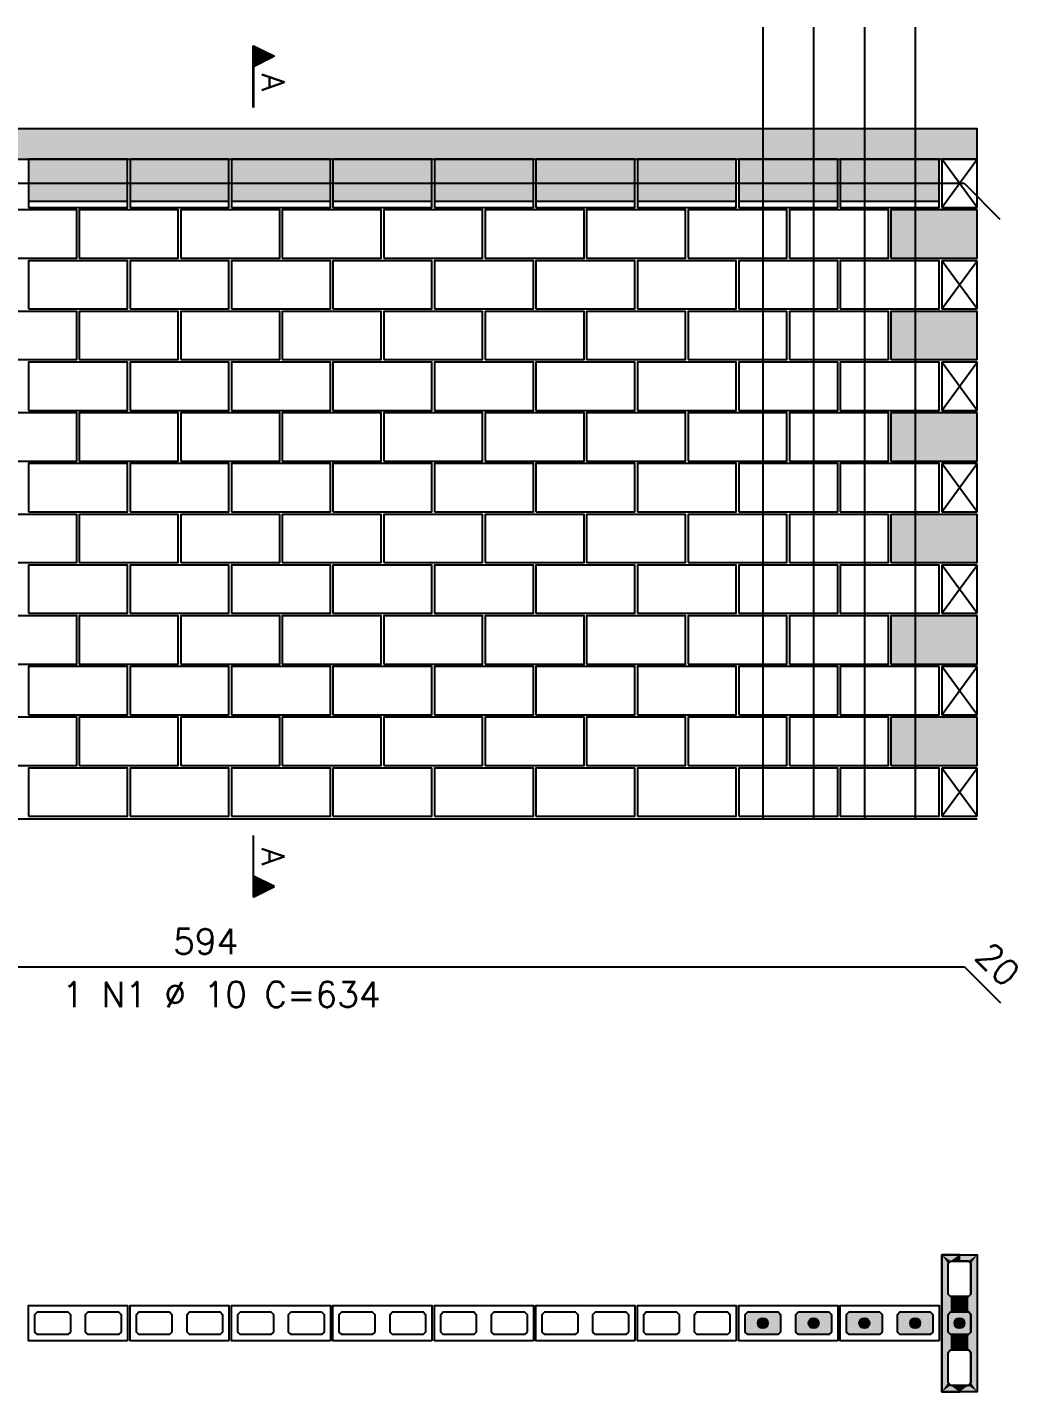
# Model space of a CAD drawing. Extents: x -1.9 to 86, y -1.6 to 61.
# Drawn here: x 13.29 to 21.09, y 18.52 to 29.28 of the extents above; entities that cross this region are included whole.
import ezdxf

# ---------------------------------------------------------------- set-up
doc = ezdxf.new("R2010")
doc.units = 0
doc.header["$MEASUREMENT"] = 0
for name, color, linetype in [('PENA_01', 1, 'CONTINUOUS'), ('PENA_02', 2, 'CONTINUOUS'), ('PENA_03', 3, 'CONTINUOUS'), ('PENA_05', 5, 'CONTINUOUS'), ('PENA_09', 254, 'CONTINUOUS'), ('PENA_11', 252, 'CONTINUOUS'), ('PENA_19', 240, 'CONTINUOUS'), ('PENA_21', 100, 'CONTINUOUS')]:
    doc.layers.add(name, color=color, linetype=linetype)
doc.styles.get("Standard").update_dxf_attribs({"font": 'ROMANS.SHX'})

msp = doc.modelspace()

# ---------------------------------------------------------------- linework, layer by layer
at = {"layer": 'PENA_01', "linetype": 'Continuous'}
for p, q in [((13.303, 27.908), (14.083, 27.908)), ((14.103, 27.908), (14.883, 27.908)), ((14.903, 27.908), (15.683, 27.908)), ((15.703, 27.908), (16.483, 27.908)), ((16.503, 27.908), (17.283, 27.908)), ((17.303, 27.908), (18.083, 27.908)), ((18.103, 27.908), (18.883, 27.908)), ((18.903, 27.908), (19.683, 27.908)), ((19.703, 27.908), (20.483, 27.908))]:
    msp.add_line(p, q, dxfattribs=at)
for points in [[(20.573, 19.271), (20.553, 19.291), (20.553, 19.531), (20.573, 19.551), (20.713, 19.551), (20.733, 19.531), (20.733, 19.291), (20.713, 19.271), (20.573, 19.271)], [(13.633, 18.991), (13.613, 18.971), (13.373, 18.971), (13.353, 18.991), (13.353, 19.131), (13.373, 19.151), (13.613, 19.151), (13.633, 19.131), (13.633, 18.991)], [(14.033, 18.991), (14.013, 18.971), (13.773, 18.971), (13.753, 18.991), (13.753, 19.131), (13.773, 19.151), (14.013, 19.151), (14.033, 19.131), (14.033, 18.991)], [(14.433, 18.991), (14.413, 18.971), (14.173, 18.971), (14.153, 18.991), (14.153, 19.131), (14.173, 19.151), (14.413, 19.151), (14.433, 19.131), (14.433, 18.991)], [(14.833, 18.991), (14.813, 18.971), (14.573, 18.971), (14.553, 18.991), (14.553, 19.131), (14.573, 19.151), (14.813, 19.151), (14.833, 19.131), (14.833, 18.991)], [(15.233, 18.991), (15.213, 18.971), (14.973, 18.971), (14.953, 18.991), (14.953, 19.131), (14.973, 19.151), (15.213, 19.151), (15.233, 19.131), (15.233, 18.991)], [(15.633, 18.991), (15.613, 18.971), (15.373, 18.971), (15.353, 18.991), (15.353, 19.131), (15.373, 19.151), (15.613, 19.151), (15.633, 19.131), (15.633, 18.991)], [(16.033, 18.991), (16.013, 18.971), (15.773, 18.971), (15.753, 18.991), (15.753, 19.131), (15.773, 19.151), (16.013, 19.151), (16.033, 19.131), (16.033, 18.991)], [(16.433, 18.991), (16.413, 18.971), (16.173, 18.971), (16.153, 18.991), (16.153, 19.131), (16.173, 19.151), (16.413, 19.151), (16.433, 19.131), (16.433, 18.991)], [(16.833, 18.991), (16.813, 18.971), (16.573, 18.971), (16.553, 18.991), (16.553, 19.131), (16.573, 19.151), (16.813, 19.151), (16.833, 19.131), (16.833, 18.991)], [(17.233, 18.991), (17.213, 18.971), (16.973, 18.971), (16.953, 18.991), (16.953, 19.131), (16.973, 19.151), (17.213, 19.151), (17.233, 19.131), (17.233, 18.991)], [(17.633, 18.991), (17.613, 18.971), (17.373, 18.971), (17.353, 18.991), (17.353, 19.131), (17.373, 19.151), (17.613, 19.151), (17.633, 19.131), (17.633, 18.991)], [(18.033, 18.991), (18.013, 18.971), (17.773, 18.971), (17.753, 18.991), (17.753, 19.131), (17.773, 19.151), (18.013, 19.151), (18.033, 19.131), (18.033, 18.991)], [(18.433, 18.991), (18.413, 18.971), (18.173, 18.971), (18.153, 18.991), (18.153, 19.131), (18.173, 19.151), (18.413, 19.151), (18.433, 19.131), (18.433, 18.991)], [(18.833, 18.991), (18.813, 18.971), (18.573, 18.971), (18.553, 18.991), (18.553, 19.131), (18.573, 19.151), (18.813, 19.151), (18.833, 19.131), (18.833, 18.991)], [(19.233, 18.991), (19.213, 18.971), (18.973, 18.971), (18.953, 18.991), (18.953, 19.131), (18.973, 19.151), (19.213, 19.151), (19.233, 19.131), (19.233, 18.991)], [(19.633, 18.991), (19.613, 18.971), (19.373, 18.971), (19.353, 18.991), (19.353, 19.131), (19.373, 19.151), (19.613, 19.151), (19.633, 19.131), (19.633, 18.991)], [(20.033, 18.991), (20.013, 18.971), (19.773, 18.971), (19.753, 18.991), (19.753, 19.131), (19.773, 19.151), (20.013, 19.151), (20.033, 19.131), (20.033, 18.991)], [(20.433, 18.991), (20.413, 18.971), (20.173, 18.971), (20.153, 18.991), (20.153, 19.131), (20.173, 19.151), (20.413, 19.151), (20.433, 19.131), (20.433, 18.991)], [(20.573, 18.971), (20.553, 18.991), (20.553, 19.131), (20.573, 19.151), (20.713, 19.151), (20.733, 19.131), (20.733, 18.991), (20.713, 18.971), (20.573, 18.971)], [(20.573, 18.571), (20.553, 18.591), (20.553, 18.831), (20.573, 18.851), (20.713, 18.851), (20.733, 18.831), (20.733, 18.591), (20.713, 18.571), (20.573, 18.571)]]:
    msp.add_lwpolyline(points, dxfattribs=at)
at = {"layer": 'PENA_02', "linetype": 'Continuous'}
for p, q in [((20.783, 28.238), (20.503, 28.238)), ((20.503, 28.238), (20.503, 27.858)), ((20.783, 27.858), (20.783, 28.238)), ((20.503, 27.858), (20.783, 27.858)), ((20.783, 27.438), (20.503, 27.438)), ((20.503, 27.438), (20.503, 27.058)), ((20.783, 27.058), (20.783, 27.438)), ((20.503, 27.058), (20.783, 27.058)), ((20.783, 26.638), (20.503, 26.638)), ((20.503, 26.638), (20.503, 26.258)), ((20.783, 26.258), (20.783, 26.638)), ((20.503, 26.258), (20.783, 26.258)), ((20.783, 25.838), (20.503, 25.838)), ((20.503, 25.838), (20.503, 25.458)), ((20.783, 25.458), (20.783, 25.838)), ((20.503, 25.458), (20.783, 25.458)), ((20.783, 25.038), (20.503, 25.038)), ((20.503, 25.038), (20.503, 24.658)), ((20.783, 24.658), (20.783, 25.038)), ((20.503, 24.658), (20.783, 24.658)), ((20.783, 24.238), (20.503, 24.238)), ((20.503, 24.238), (20.503, 23.858)), ((20.783, 23.858), (20.783, 24.238)), ((20.503, 23.858), (20.783, 23.858)), ((20.783, 23.438), (20.503, 23.438)), ((20.503, 23.438), (20.503, 23.058)), ((20.783, 23.058), (20.783, 23.438)), ((8.703, 23.038), (20.783, 23.038)), ((20.503, 23.058), (20.783, 23.058)), ((20.503, 18.521), (20.503, 19.601)), ((20.503, 19.601), (20.783, 19.601)), ((20.783, 19.601), (20.783, 18.521)), ((20.783, 18.521), (20.503, 18.521))]:
    msp.add_line(p, q, dxfattribs=at)
for points in [[(8.703, 28.238), (20.783, 28.238), (20.783, 28.478), (8.703, 28.478), (8.703, 28.238)], [(13.303, 27.858), (14.083, 27.858), (14.083, 28.238), (13.303, 28.238), (13.303, 27.858)], [(14.103, 27.858), (14.883, 27.858), (14.883, 28.238), (14.103, 28.238), (14.103, 27.858)], [(14.903, 27.858), (15.683, 27.858), (15.683, 28.238), (14.903, 28.238), (14.903, 27.858)], [(15.703, 27.858), (16.483, 27.858), (16.483, 28.238), (15.703, 28.238), (15.703, 27.858)], [(16.503, 27.858), (17.283, 27.858), (17.283, 28.238), (16.503, 28.238), (16.503, 27.858)], [(17.303, 27.858), (18.083, 27.858), (18.083, 28.238), (17.303, 28.238), (17.303, 27.858)], [(18.103, 27.858), (18.883, 27.858), (18.883, 28.238), (18.103, 28.238), (18.103, 27.858)], [(18.903, 27.858), (19.683, 27.858), (19.683, 28.238), (18.903, 28.238), (18.903, 27.858)], [(19.703, 27.858), (20.483, 27.858), (20.483, 28.238), (19.703, 28.238), (19.703, 27.858)], [(12.903, 27.458), (13.683, 27.458), (13.683, 27.838), (12.903, 27.838), (12.903, 27.458)], [(13.703, 27.458), (14.483, 27.458), (14.483, 27.838), (13.703, 27.838), (13.703, 27.458)], [(14.503, 27.458), (15.283, 27.458), (15.283, 27.838), (14.503, 27.838), (14.503, 27.458)], [(15.303, 27.458), (16.083, 27.458), (16.083, 27.838), (15.303, 27.838), (15.303, 27.458)], [(16.103, 27.458), (16.883, 27.458), (16.883, 27.838), (16.103, 27.838), (16.103, 27.458)], [(16.903, 27.458), (17.683, 27.458), (17.683, 27.838), (16.903, 27.838), (16.903, 27.458)], [(17.703, 27.458), (18.483, 27.458), (18.483, 27.838), (17.703, 27.838), (17.703, 27.458)], [(18.503, 27.458), (19.283, 27.458), (19.283, 27.838), (18.503, 27.838), (18.503, 27.458)], [(19.303, 27.458), (20.083, 27.458), (20.083, 27.838), (19.303, 27.838), (19.303, 27.458)], [(20.103, 27.458), (20.783, 27.458), (20.783, 27.838), (20.103, 27.838), (20.103, 27.458)], [(13.303, 27.058), (14.083, 27.058), (14.083, 27.438), (13.303, 27.438), (13.303, 27.058)], [(14.103, 27.058), (14.883, 27.058), (14.883, 27.438), (14.103, 27.438), (14.103, 27.058)], [(14.903, 27.058), (15.683, 27.058), (15.683, 27.438), (14.903, 27.438), (14.903, 27.058)], [(15.703, 27.058), (16.483, 27.058), (16.483, 27.438), (15.703, 27.438), (15.703, 27.058)], [(16.503, 27.058), (17.283, 27.058), (17.283, 27.438), (16.503, 27.438), (16.503, 27.058)], [(17.303, 27.058), (18.083, 27.058), (18.083, 27.438), (17.303, 27.438), (17.303, 27.058)], [(18.103, 27.058), (18.883, 27.058), (18.883, 27.438), (18.103, 27.438), (18.103, 27.058)], [(18.903, 27.058), (19.683, 27.058), (19.683, 27.438), (18.903, 27.438), (18.903, 27.058)], [(19.703, 27.058), (20.483, 27.058), (20.483, 27.438), (19.703, 27.438), (19.703, 27.058)], [(12.903, 26.658), (13.683, 26.658), (13.683, 27.038), (12.903, 27.038), (12.903, 26.658)], [(13.703, 26.658), (14.483, 26.658), (14.483, 27.038), (13.703, 27.038), (13.703, 26.658)], [(14.503, 26.658), (15.283, 26.658), (15.283, 27.038), (14.503, 27.038), (14.503, 26.658)], [(15.303, 26.658), (16.083, 26.658), (16.083, 27.038), (15.303, 27.038), (15.303, 26.658)], [(16.103, 26.658), (16.883, 26.658), (16.883, 27.038), (16.103, 27.038), (16.103, 26.658)], [(16.903, 26.658), (17.683, 26.658), (17.683, 27.038), (16.903, 27.038), (16.903, 26.658)], [(17.703, 26.658), (18.483, 26.658), (18.483, 27.038), (17.703, 27.038), (17.703, 26.658)], [(18.503, 26.658), (19.283, 26.658), (19.283, 27.038), (18.503, 27.038), (18.503, 26.658)], [(19.303, 26.658), (20.083, 26.658), (20.083, 27.038), (19.303, 27.038), (19.303, 26.658)], [(20.103, 26.658), (20.783, 26.658), (20.783, 27.038), (20.103, 27.038), (20.103, 26.658)], [(13.303, 26.258), (14.083, 26.258), (14.083, 26.638), (13.303, 26.638), (13.303, 26.258)], [(14.103, 26.258), (14.883, 26.258), (14.883, 26.638), (14.103, 26.638), (14.103, 26.258)], [(14.903, 26.258), (15.683, 26.258), (15.683, 26.638), (14.903, 26.638), (14.903, 26.258)], [(15.703, 26.258), (16.483, 26.258), (16.483, 26.638), (15.703, 26.638), (15.703, 26.258)], [(16.503, 26.258), (17.283, 26.258), (17.283, 26.638), (16.503, 26.638), (16.503, 26.258)], [(17.303, 26.258), (18.083, 26.258), (18.083, 26.638), (17.303, 26.638), (17.303, 26.258)], [(18.103, 26.258), (18.883, 26.258), (18.883, 26.638), (18.103, 26.638), (18.103, 26.258)], [(18.903, 26.258), (19.683, 26.258), (19.683, 26.638), (18.903, 26.638), (18.903, 26.258)], [(19.703, 26.258), (20.483, 26.258), (20.483, 26.638), (19.703, 26.638), (19.703, 26.258)], [(12.903, 25.858), (13.683, 25.858), (13.683, 26.238), (12.903, 26.238), (12.903, 25.858)], [(13.703, 25.858), (14.483, 25.858), (14.483, 26.238), (13.703, 26.238), (13.703, 25.858)], [(14.503, 25.858), (15.283, 25.858), (15.283, 26.238), (14.503, 26.238), (14.503, 25.858)], [(15.303, 25.858), (16.083, 25.858), (16.083, 26.238), (15.303, 26.238), (15.303, 25.858)], [(16.103, 25.858), (16.883, 25.858), (16.883, 26.238), (16.103, 26.238), (16.103, 25.858)], [(16.903, 25.858), (17.683, 25.858), (17.683, 26.238), (16.903, 26.238), (16.903, 25.858)], [(17.703, 25.858), (18.483, 25.858), (18.483, 26.238), (17.703, 26.238), (17.703, 25.858)], [(18.503, 25.858), (19.283, 25.858), (19.283, 26.238), (18.503, 26.238), (18.503, 25.858)], [(19.303, 25.858), (20.083, 25.858), (20.083, 26.238), (19.303, 26.238), (19.303, 25.858)], [(20.103, 25.858), (20.783, 25.858), (20.783, 26.238), (20.103, 26.238), (20.103, 25.858)], [(13.303, 25.458), (14.083, 25.458), (14.083, 25.838), (13.303, 25.838), (13.303, 25.458)], [(14.103, 25.458), (14.883, 25.458), (14.883, 25.838), (14.103, 25.838), (14.103, 25.458)], [(14.903, 25.458), (15.683, 25.458), (15.683, 25.838), (14.903, 25.838), (14.903, 25.458)], [(15.703, 25.458), (16.483, 25.458), (16.483, 25.838), (15.703, 25.838), (15.703, 25.458)], [(16.503, 25.458), (17.283, 25.458), (17.283, 25.838), (16.503, 25.838), (16.503, 25.458)], [(17.303, 25.458), (18.083, 25.458), (18.083, 25.838), (17.303, 25.838), (17.303, 25.458)], [(18.103, 25.458), (18.883, 25.458), (18.883, 25.838), (18.103, 25.838), (18.103, 25.458)], [(18.903, 25.458), (19.683, 25.458), (19.683, 25.838), (18.903, 25.838), (18.903, 25.458)], [(19.703, 25.458), (20.483, 25.458), (20.483, 25.838), (19.703, 25.838), (19.703, 25.458)], [(12.903, 25.058), (13.683, 25.058), (13.683, 25.438), (12.903, 25.438), (12.903, 25.058)], [(13.703, 25.058), (14.483, 25.058), (14.483, 25.438), (13.703, 25.438), (13.703, 25.058)], [(14.503, 25.058), (15.283, 25.058), (15.283, 25.438), (14.503, 25.438), (14.503, 25.058)], [(15.303, 25.058), (16.083, 25.058), (16.083, 25.438), (15.303, 25.438), (15.303, 25.058)], [(16.103, 25.058), (16.883, 25.058), (16.883, 25.438), (16.103, 25.438), (16.103, 25.058)], [(16.903, 25.058), (17.683, 25.058), (17.683, 25.438), (16.903, 25.438), (16.903, 25.058)], [(17.703, 25.058), (18.483, 25.058), (18.483, 25.438), (17.703, 25.438), (17.703, 25.058)], [(18.503, 25.058), (19.283, 25.058), (19.283, 25.438), (18.503, 25.438), (18.503, 25.058)], [(19.303, 25.058), (20.083, 25.058), (20.083, 25.438), (19.303, 25.438), (19.303, 25.058)], [(20.103, 25.058), (20.783, 25.058), (20.783, 25.438), (20.103, 25.438), (20.103, 25.058)], [(13.303, 24.658), (14.083, 24.658), (14.083, 25.038), (13.303, 25.038), (13.303, 24.658)], [(14.103, 24.658), (14.883, 24.658), (14.883, 25.038), (14.103, 25.038), (14.103, 24.658)], [(14.903, 24.658), (15.683, 24.658), (15.683, 25.038), (14.903, 25.038), (14.903, 24.658)], [(15.703, 24.658), (16.483, 24.658), (16.483, 25.038), (15.703, 25.038), (15.703, 24.658)], [(16.503, 24.658), (17.283, 24.658), (17.283, 25.038), (16.503, 25.038), (16.503, 24.658)], [(17.303, 24.658), (18.083, 24.658), (18.083, 25.038), (17.303, 25.038), (17.303, 24.658)], [(18.103, 24.658), (18.883, 24.658), (18.883, 25.038), (18.103, 25.038), (18.103, 24.658)], [(18.903, 24.658), (19.683, 24.658), (19.683, 25.038), (18.903, 25.038), (18.903, 24.658)], [(19.703, 24.658), (20.483, 24.658), (20.483, 25.038), (19.703, 25.038), (19.703, 24.658)], [(12.903, 24.258), (13.683, 24.258), (13.683, 24.638), (12.903, 24.638), (12.903, 24.258)], [(13.703, 24.258), (14.483, 24.258), (14.483, 24.638), (13.703, 24.638), (13.703, 24.258)], [(14.503, 24.258), (15.283, 24.258), (15.283, 24.638), (14.503, 24.638), (14.503, 24.258)], [(15.303, 24.258), (16.083, 24.258), (16.083, 24.638), (15.303, 24.638), (15.303, 24.258)], [(16.103, 24.258), (16.883, 24.258), (16.883, 24.638), (16.103, 24.638), (16.103, 24.258)], [(16.903, 24.258), (17.683, 24.258), (17.683, 24.638), (16.903, 24.638), (16.903, 24.258)], [(17.703, 24.258), (18.483, 24.258), (18.483, 24.638), (17.703, 24.638), (17.703, 24.258)], [(18.503, 24.258), (19.283, 24.258), (19.283, 24.638), (18.503, 24.638), (18.503, 24.258)], [(19.303, 24.258), (20.083, 24.258), (20.083, 24.638), (19.303, 24.638), (19.303, 24.258)], [(20.103, 24.258), (20.783, 24.258), (20.783, 24.638), (20.103, 24.638), (20.103, 24.258)], [(13.303, 23.858), (14.083, 23.858), (14.083, 24.238), (13.303, 24.238), (13.303, 23.858)], [(14.103, 23.858), (14.883, 23.858), (14.883, 24.238), (14.103, 24.238), (14.103, 23.858)], [(14.903, 23.858), (15.683, 23.858), (15.683, 24.238), (14.903, 24.238), (14.903, 23.858)], [(15.703, 23.858), (16.483, 23.858), (16.483, 24.238), (15.703, 24.238), (15.703, 23.858)], [(16.503, 23.858), (17.283, 23.858), (17.283, 24.238), (16.503, 24.238), (16.503, 23.858)], [(17.303, 23.858), (18.083, 23.858), (18.083, 24.238), (17.303, 24.238), (17.303, 23.858)], [(18.103, 23.858), (18.883, 23.858), (18.883, 24.238), (18.103, 24.238), (18.103, 23.858)], [(18.903, 23.858), (19.683, 23.858), (19.683, 24.238), (18.903, 24.238), (18.903, 23.858)], [(19.703, 23.858), (20.483, 23.858), (20.483, 24.238), (19.703, 24.238), (19.703, 23.858)], [(12.903, 23.458), (13.683, 23.458), (13.683, 23.838), (12.903, 23.838), (12.903, 23.458)], [(13.703, 23.458), (14.483, 23.458), (14.483, 23.838), (13.703, 23.838), (13.703, 23.458)], [(14.503, 23.458), (15.283, 23.458), (15.283, 23.838), (14.503, 23.838), (14.503, 23.458)], [(15.303, 23.458), (16.083, 23.458), (16.083, 23.838), (15.303, 23.838), (15.303, 23.458)], [(16.103, 23.458), (16.883, 23.458), (16.883, 23.838), (16.103, 23.838), (16.103, 23.458)], [(16.903, 23.458), (17.683, 23.458), (17.683, 23.838), (16.903, 23.838), (16.903, 23.458)], [(17.703, 23.458), (18.483, 23.458), (18.483, 23.838), (17.703, 23.838), (17.703, 23.458)], [(18.503, 23.458), (19.283, 23.458), (19.283, 23.838), (18.503, 23.838), (18.503, 23.458)], [(19.303, 23.458), (20.083, 23.458), (20.083, 23.838), (19.303, 23.838), (19.303, 23.458)], [(20.103, 23.458), (20.783, 23.458), (20.783, 23.838), (20.103, 23.838), (20.103, 23.458)], [(13.303, 23.058), (14.083, 23.058), (14.083, 23.438), (13.303, 23.438), (13.303, 23.058)], [(14.103, 23.058), (14.883, 23.058), (14.883, 23.438), (14.103, 23.438), (14.103, 23.058)], [(14.903, 23.058), (15.683, 23.058), (15.683, 23.438), (14.903, 23.438), (14.903, 23.058)], [(15.703, 23.058), (16.483, 23.058), (16.483, 23.438), (15.703, 23.438), (15.703, 23.058)], [(16.503, 23.058), (17.283, 23.058), (17.283, 23.438), (16.503, 23.438), (16.503, 23.058)], [(17.303, 23.058), (18.083, 23.058), (18.083, 23.438), (17.303, 23.438), (17.303, 23.058)], [(18.103, 23.058), (18.883, 23.058), (18.883, 23.438), (18.103, 23.438), (18.103, 23.058)], [(18.903, 23.058), (19.683, 23.058), (19.683, 23.438), (18.903, 23.438), (18.903, 23.058)], [(19.703, 23.058), (20.483, 23.058), (20.483, 23.438), (19.703, 23.438), (19.703, 23.058)], [(14.083, 18.921), (13.303, 18.921), (13.303, 19.201), (14.083, 19.201), (14.083, 18.921)], [(14.883, 18.921), (14.103, 18.921), (14.103, 19.201), (14.883, 19.201), (14.883, 18.921)], [(15.683, 18.921), (14.903, 18.921), (14.903, 19.201), (15.683, 19.201), (15.683, 18.921)], [(16.483, 18.921), (15.703, 18.921), (15.703, 19.201), (16.483, 19.201), (16.483, 18.921)], [(17.283, 18.921), (16.503, 18.921), (16.503, 19.201), (17.283, 19.201), (17.283, 18.921)], [(18.083, 18.921), (17.303, 18.921), (17.303, 19.201), (18.083, 19.201), (18.083, 18.921)], [(18.883, 18.921), (18.103, 18.921), (18.103, 19.201), (18.883, 19.201), (18.883, 18.921)], [(19.683, 18.921), (18.903, 18.921), (18.903, 19.201), (19.683, 19.201), (19.683, 18.921)], [(20.483, 18.921), (19.703, 18.921), (19.703, 19.201), (20.483, 19.201), (20.483, 18.921)]]:
    msp.add_lwpolyline(points, dxfattribs=at)
at = {"layer": 'PENA_03', "linetype": 'Continuous'}
for p, q in [((15.075, 28.646), (15.075, 29.133)), ((15.075, 29.133), (15.241, 29.05)), ((15.076, 29.132), (15.076, 28.968)), ((15.076, 29.132), (15.239, 29.05)), ((15.239, 29.05), (15.076, 28.968)), ((15.241, 29.05), (15.076, 28.967)), ((15.088, 29.126), (15.088, 28.973)), ((15.1, 29.12), (15.1, 28.979)), ((15.113, 29.113), (15.113, 28.986)), ((15.126, 29.107), (15.126, 28.992)), ((15.139, 29.101), (15.139, 28.999)), ((15.151, 29.094), (15.151, 29.005)), ((15.164, 29.088), (15.164, 29.011)), ((15.177, 29.082), (15.177, 29.018)), ((15.19, 29.075), (15.19, 29.024)), ((15.203, 29.069), (15.203, 29.031)), ((15.215, 29.062), (15.215, 29.037)), ((15.228, 29.056), (15.228, 29.043)), ((15.076, 28.967), (15.076, 28.646)), ((20.503, 27.858), (20.783, 28.238)), ((20.783, 27.858), (20.503, 28.238)), ((20.503, 27.058), (20.783, 27.438)), ((20.783, 27.058), (20.503, 27.438)), ((20.503, 26.258), (20.783, 26.638)), ((20.783, 26.258), (20.503, 26.638)), ((20.503, 25.458), (20.783, 25.838)), ((20.783, 25.458), (20.503, 25.838)), ((20.503, 24.658), (20.783, 25.038)), ((20.783, 24.658), (20.503, 25.038)), ((20.503, 23.858), (20.783, 24.238)), ((20.783, 23.858), (20.503, 24.238)), ((20.503, 23.058), (20.783, 23.438)), ((20.783, 23.058), (20.503, 23.438)), ((15.075, 22.907), (15.075, 22.42)), ((15.076, 22.586), (15.076, 22.907)), ((15.075, 22.42), (15.241, 22.503)), ((15.241, 22.503), (15.076, 22.586)), ((15.076, 22.422), (15.076, 22.585)), ((15.239, 22.503), (15.076, 22.585)), ((15.076, 22.422), (15.239, 22.503)), ((15.088, 22.427), (15.088, 22.58)), ((15.1, 22.433), (15.1, 22.574)), ((15.113, 22.44), (15.113, 22.567)), ((15.126, 22.446), (15.126, 22.561)), ((15.139, 22.452), (15.139, 22.554)), ((15.151, 22.459), (15.151, 22.548)), ((15.164, 22.465), (15.164, 22.542)), ((15.177, 22.472), (15.177, 22.535)), ((15.19, 22.478), (15.19, 22.529)), ((15.203, 22.484), (15.203, 22.523)), ((15.215, 22.491), (15.215, 22.516)), ((15.228, 22.497), (15.228, 22.51))]:
    msp.add_line(p, q, dxfattribs=at)
for points in [[(19.233, 18.991), (19.213, 18.971), (18.973, 18.971), (18.953, 18.991), (18.953, 19.131), (18.973, 19.151), (19.213, 19.151), (19.233, 19.131), (19.233, 18.991)], [(19.633, 18.991), (19.613, 18.971), (19.373, 18.971), (19.353, 18.991), (19.353, 19.131), (19.373, 19.151), (19.613, 19.151), (19.633, 19.131), (19.633, 18.991)], [(20.033, 18.991), (20.013, 18.971), (19.773, 18.971), (19.753, 18.991), (19.753, 19.131), (19.773, 19.151), (20.013, 19.151), (20.033, 19.131), (20.033, 18.991)], [(20.433, 18.991), (20.413, 18.971), (20.173, 18.971), (20.153, 18.991), (20.153, 19.131), (20.173, 19.151), (20.413, 19.151), (20.433, 19.131), (20.433, 18.991)], [(20.553, 19.131), (20.573, 19.151), (20.713, 19.151), (20.733, 19.131), (20.733, 18.991), (20.713, 18.971), (20.573, 18.971), (20.553, 18.991), (20.553, 19.131)]]:
    msp.add_lwpolyline(points, dxfattribs=at)
for centre in [(19.093, 19.061), (19.493, 19.061), (19.893, 19.061), (20.293, 19.061), (20.643, 19.061)]:
    msp.add_circle(centre, 0.04, dxfattribs=at)
for points in [[(19.133, 19.061), (19.073, 19.096), (19.055, 19.075)], [(19.133, 19.061), (19.055, 19.075), (19.055, 19.047)], [(19.133, 19.061), (19.055, 19.047), (19.073, 19.026)], [(19.133, 19.061), (19.1, 19.101), (19.073, 19.096)], [(19.133, 19.061), (19.073, 19.026), (19.1, 19.022)], [(19.133, 19.061), (19.123, 19.087), (19.1, 19.101)], [(19.133, 19.061), (19.1, 19.022), (19.123, 19.035)], [(19.133, 19.061), (19.123, 19.035), (19.133, 19.061)], [(19.533, 19.061), (19.473, 19.096), (19.455, 19.075)], [(19.533, 19.061), (19.455, 19.075), (19.455, 19.047)], [(19.533, 19.061), (19.455, 19.047), (19.473, 19.026)], [(19.533, 19.061), (19.5, 19.101), (19.473, 19.096)], [(19.533, 19.061), (19.473, 19.026), (19.5, 19.022)], [(19.533, 19.061), (19.523, 19.087), (19.5, 19.101)], [(19.533, 19.061), (19.5, 19.022), (19.523, 19.035)], [(19.533, 19.061), (19.523, 19.035), (19.533, 19.061)], [(19.933, 19.061), (19.873, 19.096), (19.855, 19.075)], [(19.933, 19.061), (19.855, 19.075), (19.855, 19.047)], [(19.933, 19.061), (19.855, 19.047), (19.873, 19.026)], [(19.933, 19.061), (19.9, 19.101), (19.873, 19.096)], [(19.933, 19.061), (19.873, 19.026), (19.9, 19.022)], [(19.933, 19.061), (19.923, 19.087), (19.9, 19.101)], [(19.933, 19.061), (19.9, 19.022), (19.923, 19.035)], [(19.933, 19.061), (19.923, 19.035), (19.933, 19.061)], [(20.333, 19.061), (20.273, 19.096), (20.255, 19.075)], [(20.333, 19.061), (20.255, 19.075), (20.255, 19.047)], [(20.333, 19.061), (20.255, 19.047), (20.273, 19.026)], [(20.333, 19.061), (20.3, 19.101), (20.273, 19.096)], [(20.333, 19.061), (20.273, 19.026), (20.3, 19.022)], [(20.333, 19.061), (20.323, 19.087), (20.3, 19.101)], [(20.333, 19.061), (20.3, 19.022), (20.323, 19.035)], [(20.333, 19.061), (20.323, 19.035), (20.333, 19.061)], [(20.683, 19.061), (20.623, 19.096), (20.605, 19.075)], [(20.683, 19.061), (20.605, 19.075), (20.605, 19.047)], [(20.683, 19.061), (20.605, 19.047), (20.623, 19.026)], [(20.683, 19.061), (20.65, 19.101), (20.623, 19.096)], [(20.683, 19.061), (20.623, 19.026), (20.65, 19.022)], [(20.683, 19.061), (20.673, 19.087), (20.65, 19.101)], [(20.683, 19.061), (20.65, 19.022), (20.673, 19.035)], [(20.683, 19.061), (20.673, 19.035), (20.683, 19.061)]]:
    msp.add_solid(points, dxfattribs=at)
at = {"layer": 'PENA_05', "linetype": 'Continuous'}
for p, q in [((8.799, 28.048), (20.679, 28.048)), ((20.679, 28.048), (20.962, 27.765)), ((8.803, 21.871), (20.683, 21.871)), ((20.683, 21.871), (20.966, 21.588))]:
    msp.add_line(p, q, dxfattribs=at)
for points in [[(19.093, 29.278), (19.093, 23.038)], [(19.493, 29.278), (19.493, 23.038)], [(19.893, 29.278), (19.893, 23.038)], [(20.293, 29.278), (20.293, 23.038)]]:
    msp.add_lwpolyline(points, dxfattribs=at)
at = {"layer": 'PENA_09', "linetype": 'Continuous'}
for points in [[(13.303, 27.908), (14.083, 27.908), (14.083, 28.238), (13.303, 28.238), (13.303, 27.908)], [(14.103, 27.908), (14.883, 27.908), (14.883, 28.238), (14.103, 28.238), (14.103, 27.908)], [(14.903, 27.908), (15.683, 27.908), (15.683, 28.238), (14.903, 28.238), (14.903, 27.908)], [(15.703, 27.908), (16.483, 27.908), (16.483, 28.238), (15.703, 28.238), (15.703, 27.908)], [(16.503, 27.908), (17.283, 27.908), (17.283, 28.238), (16.503, 28.238), (16.503, 27.908)], [(17.303, 27.908), (18.083, 27.908), (18.083, 28.238), (17.303, 28.238), (17.303, 27.908)], [(18.103, 27.908), (18.883, 27.908), (18.883, 28.238), (18.103, 28.238), (18.103, 27.908)], [(18.903, 27.908), (19.683, 27.908), (19.683, 28.238), (18.903, 28.238), (18.903, 27.908)], [(19.703, 27.908), (20.483, 27.908), (20.483, 28.238), (19.703, 28.238), (19.703, 27.908)]]:
    msp.add_lwpolyline(points, dxfattribs=at)
for points in [[(13.303, 27.908), (14.083, 27.908), (14.083, 28.238)], [(13.303, 27.908), (14.083, 28.238), (13.303, 28.238)], [(13.303, 27.908), (13.303, 28.238), (13.303, 27.908)], [(14.103, 27.908), (14.883, 27.908), (14.883, 28.238)], [(14.103, 27.908), (14.883, 28.238), (14.103, 28.238)], [(14.103, 27.908), (14.103, 28.238), (14.103, 27.908)], [(14.903, 27.908), (15.683, 27.908), (15.683, 28.238)], [(14.903, 27.908), (15.683, 28.238), (14.903, 28.238)], [(14.903, 27.908), (14.903, 28.238), (14.903, 27.908)], [(15.703, 27.908), (16.483, 27.908), (16.483, 28.238)], [(15.703, 27.908), (16.483, 28.238), (15.703, 28.238)], [(15.703, 27.908), (15.703, 28.238), (15.703, 27.908)], [(16.503, 27.908), (17.283, 27.908), (17.283, 28.238)], [(16.503, 27.908), (17.283, 28.238), (16.503, 28.238)], [(16.503, 27.908), (16.503, 28.238), (16.503, 27.908)], [(17.303, 27.908), (18.083, 27.908), (18.083, 28.238)], [(17.303, 27.908), (18.083, 28.238), (17.303, 28.238)], [(17.303, 27.908), (17.303, 28.238), (17.303, 27.908)], [(18.103, 27.908), (18.883, 27.908), (18.883, 28.238)], [(18.103, 27.908), (18.883, 28.238), (18.103, 28.238)], [(18.103, 27.908), (18.103, 28.238), (18.103, 27.908)], [(18.903, 27.908), (19.683, 27.908), (19.683, 28.238)], [(18.903, 27.908), (19.683, 28.238), (18.903, 28.238)], [(18.903, 27.908), (18.903, 28.238), (18.903, 27.908)], [(19.703, 27.908), (20.483, 27.908), (20.483, 28.238)], [(19.703, 27.908), (20.483, 28.238), (19.703, 28.238)], [(19.703, 27.908), (19.703, 28.238), (19.703, 27.908)]]:
    msp.add_solid(points, dxfattribs=at)
at = {"layer": 'PENA_11', "linetype": 'Continuous'}
for points in [[(8.703, 28.238), (20.783, 28.238), (20.783, 28.478)], [(8.703, 28.238), (20.783, 28.478), (8.703, 28.478)], [(19.233, 18.991), (18.953, 19.131), (18.973, 19.151)], [(19.233, 18.991), (18.973, 19.151), (19.213, 19.151)], [(19.233, 18.991), (19.213, 19.151), (19.233, 19.131)], [(19.633, 18.991), (19.353, 19.131), (19.373, 19.151)], [(19.633, 18.991), (19.373, 19.151), (19.613, 19.151)], [(19.633, 18.991), (19.613, 19.151), (19.633, 19.131)], [(20.033, 18.991), (19.753, 19.131), (19.773, 19.151)], [(20.033, 18.991), (19.773, 19.151), (20.013, 19.151)], [(20.033, 18.991), (20.013, 19.151), (20.033, 19.131)], [(20.433, 18.991), (20.153, 19.131), (20.173, 19.151)], [(20.433, 18.991), (20.173, 19.151), (20.413, 19.151)], [(20.433, 18.991), (20.413, 19.151), (20.433, 19.131)], [(20.553, 19.131), (20.573, 19.151), (20.713, 19.151)], [(20.553, 19.131), (20.713, 19.151), (20.733, 19.131)], [(19.233, 18.991), (18.953, 18.991), (18.953, 19.131)], [(19.233, 18.991), (19.233, 19.131), (19.233, 18.991)], [(19.633, 18.991), (19.353, 18.991), (19.353, 19.131)], [(19.633, 18.991), (19.633, 19.131), (19.633, 18.991)], [(20.033, 18.991), (19.753, 18.991), (19.753, 19.131)], [(20.033, 18.991), (20.033, 19.131), (20.033, 18.991)], [(20.433, 18.991), (20.153, 18.991), (20.153, 19.131)], [(20.433, 18.991), (20.433, 19.131), (20.433, 18.991)], [(20.553, 19.131), (20.733, 19.131), (20.733, 18.991)], [(20.553, 19.131), (20.733, 18.991), (20.713, 18.971)], [(20.553, 19.131), (20.713, 18.971), (20.573, 18.971)], [(20.553, 19.131), (20.573, 18.971), (20.553, 18.991)], [(20.553, 19.131), (20.553, 18.991), (20.553, 19.131)], [(19.233, 18.991), (18.973, 18.971), (18.953, 18.991)], [(19.233, 18.991), (19.213, 18.971), (18.973, 18.971)], [(19.633, 18.991), (19.373, 18.971), (19.353, 18.991)], [(19.633, 18.991), (19.613, 18.971), (19.373, 18.971)], [(20.033, 18.991), (19.773, 18.971), (19.753, 18.991)], [(20.033, 18.991), (20.013, 18.971), (19.773, 18.971)], [(20.433, 18.991), (20.173, 18.971), (20.153, 18.991)], [(20.433, 18.991), (20.413, 18.971), (20.173, 18.971)]]:
    msp.add_solid(points, dxfattribs=at)
at = {"layer": 'PENA_19', "linetype": 'Continuous'}
for points in [[(20.643, 18.521), (20.643, 18.571), (20.573, 18.571), (20.553, 18.591), (20.553, 18.831), (20.573, 18.851), (20.643, 18.851), (20.643, 18.971), (20.573, 18.971), (20.553, 18.991), (20.553, 19.131), (20.573, 19.151), (20.643, 19.151), (20.643, 19.271), (20.573, 19.271), (20.553, 19.291), (20.553, 19.531), (20.573, 19.551), (20.643, 19.551), (20.643, 19.601), (20.503, 19.601), (20.503, 18.521), (20.643, 18.521)], [(20.643, 18.521), (20.643, 18.571), (20.713, 18.571), (20.733, 18.591), (20.733, 18.831), (20.713, 18.851), (20.643, 18.851), (20.643, 18.971), (20.713, 18.971), (20.733, 18.991), (20.733, 19.131), (20.713, 19.151), (20.643, 19.151), (20.643, 19.271), (20.713, 19.271), (20.733, 19.291), (20.733, 19.531), (20.713, 19.551), (20.643, 19.551), (20.643, 19.601), (20.783, 19.601), (20.783, 18.521), (20.643, 18.521)]]:
    msp.add_lwpolyline(points, dxfattribs=at)
for points in [[(20.643, 19.601), (20.503, 19.601), (20.573, 19.551)], [(20.573, 19.551), (20.503, 19.601), (20.553, 19.531)], [(20.503, 19.601), (20.553, 18.591), (20.553, 19.531)], [(20.503, 18.521), (20.553, 18.591), (20.503, 19.601)], [(20.643, 19.551), (20.643, 19.601), (20.573, 19.551)], [(20.783, 19.601), (20.713, 19.551), (20.643, 19.551)], [(20.783, 19.601), (20.643, 19.551), (20.643, 19.601)], [(20.783, 19.601), (20.733, 19.531), (20.713, 19.551)], [(20.733, 19.291), (20.783, 19.601), (20.733, 19.131)], [(20.733, 19.131), (20.783, 19.601), (20.733, 18.991)], [(20.783, 19.601), (20.733, 18.831), (20.733, 18.991)], [(20.783, 19.601), (20.733, 18.591), (20.733, 18.831)], [(20.783, 18.521), (20.733, 18.591), (20.783, 19.601)], [(20.783, 19.601), (20.733, 19.291), (20.733, 19.531)], [(20.553, 19.531), (20.553, 18.591), (20.553, 18.831)], [(20.553, 18.831), (20.553, 19.531), (20.553, 18.991)], [(20.553, 18.991), (20.553, 19.531), (20.553, 19.131)], [(20.553, 19.531), (20.553, 19.291), (20.553, 19.131)], [(20.573, 19.151), (20.553, 19.291), (20.553, 19.131)], [(20.573, 19.151), (20.573, 19.271), (20.553, 19.291)], [(20.643, 19.151), (20.573, 19.271), (20.573, 19.151)], [(20.643, 19.151), (20.643, 19.271), (20.573, 19.271)], [(20.643, 19.151), (20.713, 19.271), (20.713, 19.151)], [(20.713, 19.271), (20.643, 19.151), (20.643, 19.271)], [(20.713, 19.271), (20.733, 19.291), (20.713, 19.151)], [(20.713, 19.151), (20.733, 19.291), (20.733, 19.131)], [(20.573, 18.971), (20.553, 18.991), (20.573, 18.851)], [(20.573, 18.851), (20.553, 18.991), (20.553, 18.831)], [(20.573, 18.971), (20.573, 18.851), (20.643, 18.851)], [(20.573, 18.971), (20.643, 18.851), (20.643, 18.971)], [(20.713, 18.851), (20.643, 18.851), (20.713, 18.971)], [(20.643, 18.851), (20.643, 18.971), (20.713, 18.971)], [(20.733, 18.991), (20.733, 18.831), (20.713, 18.851)], [(20.733, 18.991), (20.713, 18.851), (20.713, 18.971)], [(20.573, 18.571), (20.553, 18.591), (20.503, 18.521)], [(20.573, 18.571), (20.503, 18.521), (20.643, 18.521)], [(20.573, 18.571), (20.643, 18.521), (20.643, 18.571)], [(20.643, 18.521), (20.713, 18.571), (20.783, 18.521)], [(20.643, 18.521), (20.643, 18.571), (20.713, 18.571)], [(20.783, 18.521), (20.713, 18.571), (20.733, 18.591)]]:
    msp.add_solid(points, dxfattribs=at)
at = {"layer": 'PENA_21', "linetype": 'Continuous'}
for points in [[(20.103, 27.458), (20.783, 27.458), (20.783, 27.838), (20.103, 27.838), (20.103, 27.458)], [(20.103, 26.658), (20.783, 26.658), (20.783, 27.038), (20.103, 27.038), (20.103, 26.658)], [(20.103, 25.858), (20.783, 25.858), (20.783, 26.238), (20.103, 26.238), (20.103, 25.858)], [(20.103, 25.058), (20.783, 25.058), (20.783, 25.438), (20.103, 25.438), (20.103, 25.058)], [(20.103, 24.258), (20.783, 24.258), (20.783, 24.638), (20.103, 24.638), (20.103, 24.258)], [(20.103, 23.458), (20.783, 23.458), (20.783, 23.838), (20.103, 23.838), (20.103, 23.458)]]:
    msp.add_lwpolyline(points, dxfattribs=at)
for points in [[(20.103, 27.458), (20.783, 27.458), (20.783, 27.838)], [(20.103, 27.458), (20.783, 27.838), (20.103, 27.838)], [(20.103, 27.458), (20.103, 27.838), (20.103, 27.458)], [(20.103, 26.658), (20.783, 26.658), (20.783, 27.038)], [(20.103, 26.658), (20.783, 27.038), (20.103, 27.038)], [(20.103, 26.658), (20.103, 27.038), (20.103, 26.658)], [(20.103, 25.858), (20.783, 25.858), (20.783, 26.238)], [(20.103, 25.858), (20.783, 26.238), (20.103, 26.238)], [(20.103, 25.858), (20.103, 26.238), (20.103, 25.858)], [(20.103, 25.058), (20.783, 25.058), (20.783, 25.438)], [(20.103, 25.058), (20.783, 25.438), (20.103, 25.438)], [(20.103, 25.058), (20.103, 25.438), (20.103, 25.058)], [(20.103, 24.258), (20.783, 24.258), (20.783, 24.638)], [(20.103, 24.258), (20.783, 24.638), (20.103, 24.638)], [(20.103, 24.258), (20.103, 24.638), (20.103, 24.258)], [(20.103, 23.458), (20.783, 23.458), (20.783, 23.838)], [(20.103, 23.458), (20.783, 23.838), (20.103, 23.838)], [(20.103, 23.458), (20.103, 23.838), (20.103, 23.458)]]:
    msp.add_solid(points, dxfattribs=at)

# ---------------------------------------------------------------- texts
at = {"layer": 'PENA_03', "linetype": 'Continuous'}
for s, height, rotation, p in [('A', 0.18, 270, (15.142, 28.914)), ('A', 0.18, 270, (15.142, 22.81)), ('20', 0.2, 315, (20.754, 21.942))]:
    msp.add_text(s, height=height, rotation=rotation, dxfattribs=at).set_placement(p)
for s, p in [('594', (14.443, 21.971)), ('1 N1 %%c 10 C=634', (13.568, 21.553))]:
    msp.add_text(s, height=0.2, dxfattribs=at).set_placement(p)

doc.saveas('drawing.dxf')
